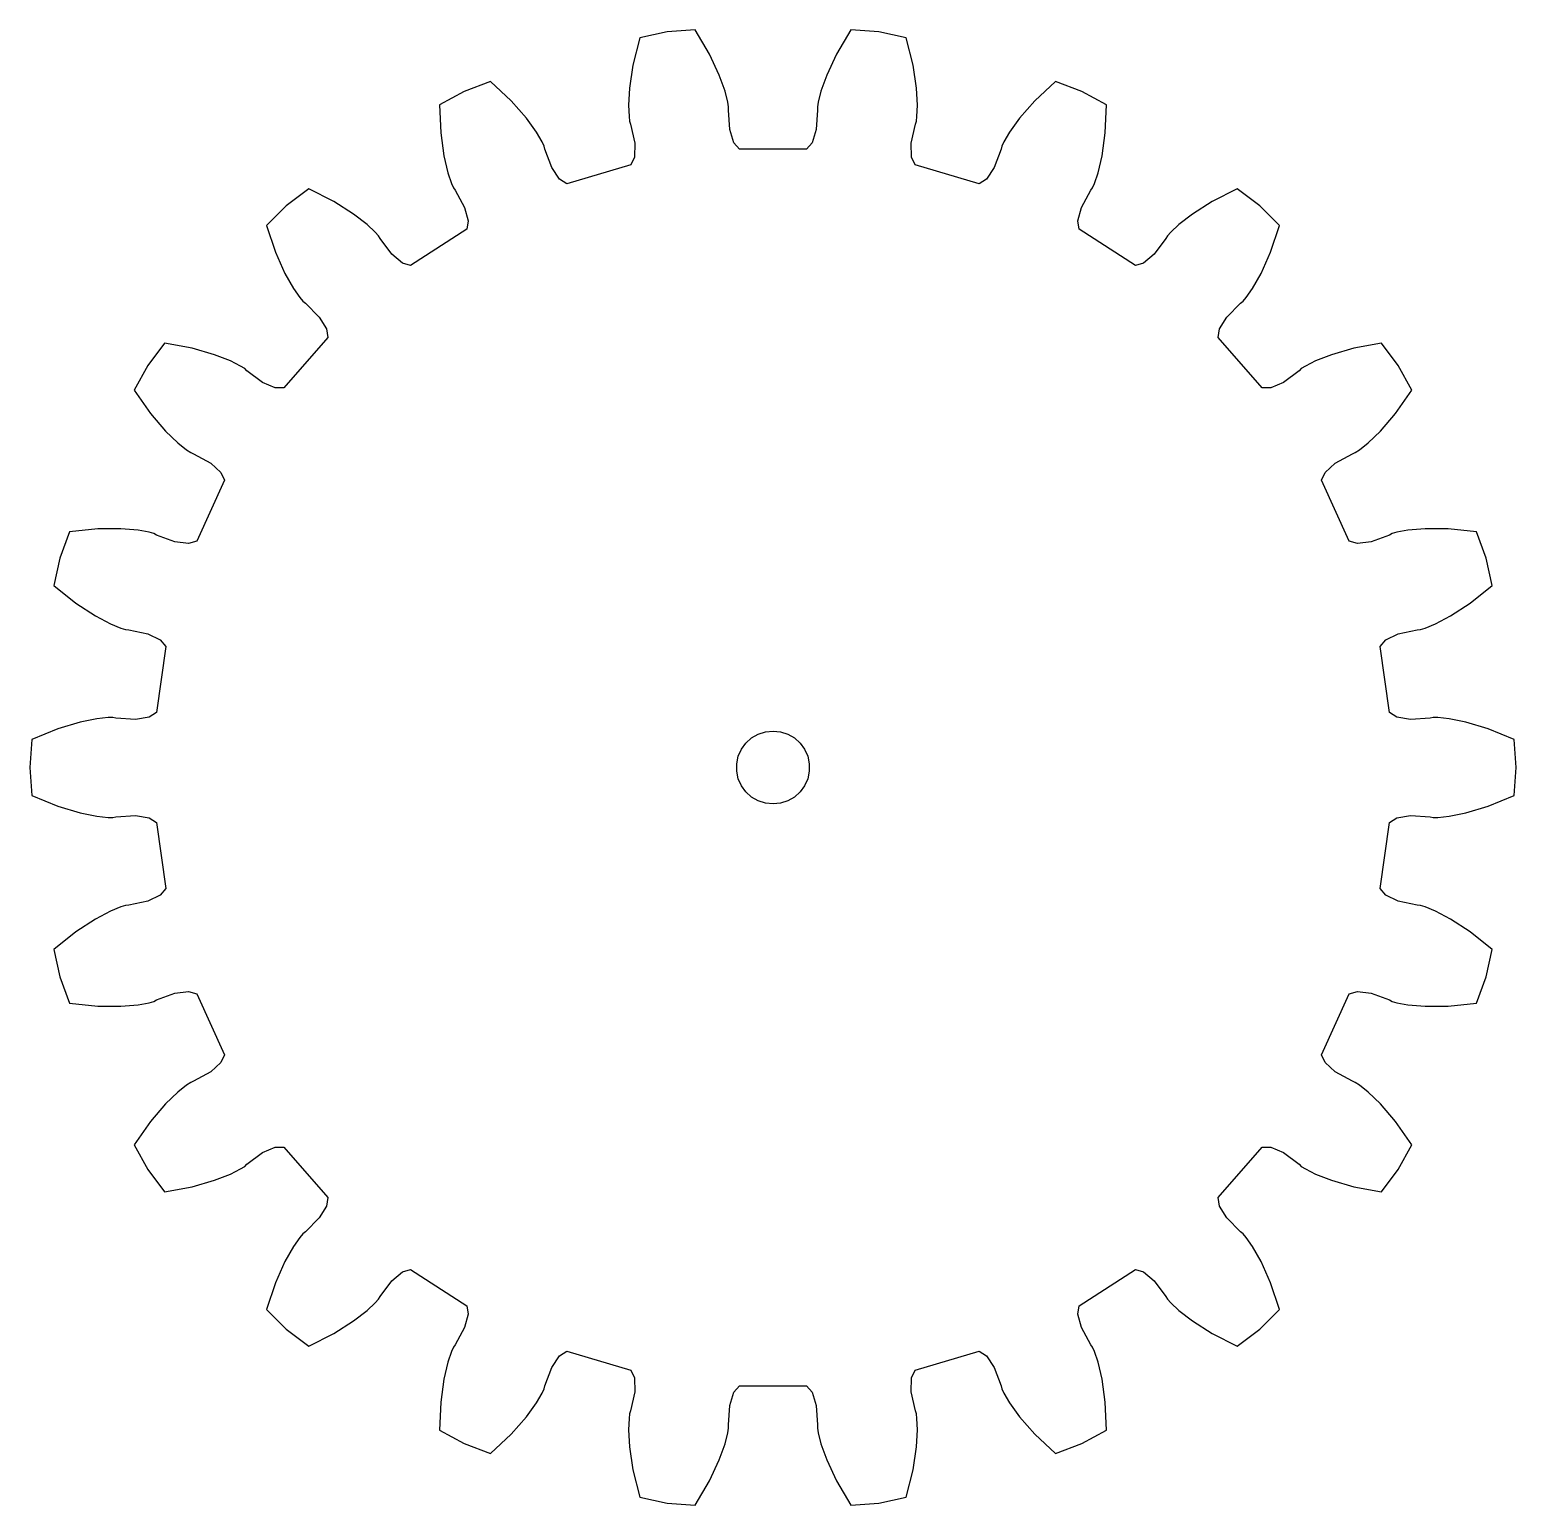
# Model space of a CAD drawing. Header units: metres. Extents: x -30.6 to 30.6, y -30.3 to 30.3.
import ezdxf

# ---------------------------------------------------------------- set-up
doc = ezdxf.new("R2010")
doc.units = ezdxf.units.M

msp = doc.modelspace()

# ---------------------------------------------------------------- linework, layer by layer
for p, q in [((-5.476, 30.002), (-5.758, 28.877)), ((-4.349, 30.247), (-5.476, 30.002)), ((-3.198, 30.329), (-4.349, 30.247)), ((-2.611, 29.329), (-3.198, 30.329)), ((3.198, 30.329), (2.611, 29.329)), ((4.349, 30.247), (3.198, 30.329)), ((5.476, 30.002), (4.349, 30.247)), ((5.758, 28.877), (5.476, 30.002)), ((-5.758, 28.877), (-5.9, 27.933)), ((-2.209, 28.464), (-2.611, 29.329)), ((2.611, 29.329), (2.209, 28.464)), ((5.9, 27.933), (5.758, 28.877)), ((-11.613, 28.199), (-12.694, 27.796)), ((-10.768, 27.405), (-11.613, 28.199)), ((-1.972, 27.797), (-2.209, 28.464)), ((2.209, 28.464), (1.972, 27.797)), ((11.613, 28.199), (10.768, 27.405)), ((12.694, 27.796), (11.613, 28.199)), ((-12.694, 27.796), (-13.706, 27.244)), ((-5.9, 27.933), (-5.939, 27.227)), ((-1.86, 27.35), (-1.972, 27.797)), ((1.972, 27.797), (1.86, 27.35)), ((5.939, 27.227), (5.9, 27.933)), ((13.706, 27.244), (12.694, 27.796)), ((-13.706, 27.244), (-13.66, 26.085)), ((-10.138, 26.689), (-10.768, 27.405)), ((-5.939, 27.227), (-5.92, 26.766)), ((-1.831, 27.154), (-1.86, 27.35)), ((-1.836, 27.027), (-1.831, 27.154)), ((-1.778, 26.225), (-1.836, 27.027)), ((1.836, 27.027), (1.778, 26.225)), ((1.86, 27.35), (1.831, 27.154)), ((1.831, 27.154), (1.836, 27.027)), ((5.92, 26.766), (5.939, 27.227)), ((10.768, 27.405), (10.138, 26.689)), ((13.66, 26.085), (13.706, 27.244)), ((-9.724, 26.116), (-10.138, 26.689)), ((-5.92, 26.766), (-5.894, 26.57)), ((-5.894, 26.57), (-5.853, 26.449)), ((-5.853, 26.449), (-5.682, 25.664)), ((5.682, 25.664), (5.853, 26.449)), ((5.853, 26.449), (5.894, 26.57)), ((5.894, 26.57), (5.92, 26.766)), ((10.138, 26.689), (9.724, 26.116)), ((-13.66, 26.085), (-13.531, 25.14)), ((-9.49, 25.718), (-9.724, 26.116)), ((-9.407, 25.538), (-9.49, 25.718)), ((-1.608, 25.684), (-1.778, 26.225)), ((-1.376, 25.415), (-1.608, 25.684)), ((1.608, 25.684), (1.376, 25.415)), ((1.778, 26.225), (1.608, 25.684)), ((9.49, 25.718), (9.407, 25.538)), ((9.724, 26.116), (9.49, 25.718)), ((13.531, 25.14), (13.66, 26.085)), ((-13.531, 25.14), (-13.369, 24.451)), ((-9.376, 25.415), (-9.407, 25.538)), ((-9.094, 24.662), (-9.376, 25.415)), ((-5.693, 25.097), (-5.84, 24.773)), ((-5.682, 25.664), (-5.693, 25.097)), ((1.376, 25.415), (-1.376, 25.415)), ((5.693, 25.097), (5.682, 25.664)), ((5.84, 24.773), (5.693, 25.097)), ((9.376, 25.415), (9.094, 24.662)), ((9.407, 25.538), (9.376, 25.415)), ((13.369, 24.451), (13.531, 25.14)), ((-13.369, 24.451), (-13.222, 24.014)), ((-8.779, 24.19), (-9.094, 24.662)), ((-5.84, 24.773), (-8.48, 23.998)), ((8.48, 23.998), (5.84, 24.773)), ((9.094, 24.662), (8.779, 24.19)), ((13.222, 24.014), (13.369, 24.451)), ((-13.222, 24.014), (-13.141, 23.833)), ((-8.48, 23.998), (-8.779, 24.19)), ((8.779, 24.19), (8.48, 23.998)), ((13.141, 23.833), (13.222, 24.014)), ((-19.088, 23.785), (-20.011, 23.094)), ((-18.053, 23.261), (-19.088, 23.785)), ((-17.247, 22.752), (-18.053, 23.261)), ((-13.141, 23.833), (-13.067, 23.729)), ((-13.067, 23.729), (-12.683, 23.023)), ((12.683, 23.023), (13.067, 23.729)), ((13.067, 23.729), (13.141, 23.833)), ((18.053, 23.261), (17.247, 22.752)), ((19.088, 23.785), (18.053, 23.261)), ((20.011, 23.094), (19.088, 23.785)), ((-20.011, 23.094), (-20.827, 22.278)), ((-16.688, 22.318), (-17.247, 22.752)), ((-12.683, 23.023), (-12.533, 22.476)), ((12.533, 22.476), (12.683, 23.023)), ((17.247, 22.752), (16.688, 22.318)), ((20.827, 22.278), (20.011, 23.094)), ((-20.827, 22.278), (-20.455, 21.18)), ((-16.352, 22.003), (-16.688, 22.318)), ((-16.221, 21.854), (-16.352, 22.003)), ((-12.583, 22.124), (-14.898, 20.637)), ((-12.533, 22.476), (-12.583, 22.124)), ((12.583, 22.124), (12.533, 22.476)), ((14.898, 20.637), (12.583, 22.124)), ((16.352, 22.003), (16.221, 21.854)), ((16.688, 22.318), (16.352, 22.003)), ((20.455, 21.18), (20.827, 22.278)), ((-16.156, 21.744), (-16.221, 21.854)), ((-15.674, 21.101), (-16.156, 21.744)), ((16.156, 21.744), (15.674, 21.101)), ((16.221, 21.854), (16.156, 21.744)), ((-20.455, 21.18), (-20.066, 20.309)), ((-15.239, 20.737), (-15.674, 21.101)), ((15.674, 21.101), (15.239, 20.737)), ((20.066, 20.309), (20.455, 21.18)), ((-20.066, 20.309), (-19.716, 19.694)), ((-14.898, 20.637), (-15.239, 20.737)), ((15.239, 20.737), (14.898, 20.637)), ((19.716, 19.694), (20.066, 20.309)), ((-19.716, 19.694), (-19.452, 19.317)), ((19.452, 19.317), (19.716, 19.694)), ((-19.452, 19.317), (-19.323, 19.166)), ((-19.323, 19.166), (-19.223, 19.086)), ((-19.223, 19.086), (-18.655, 18.518)), ((18.655, 18.518), (19.223, 19.086)), ((19.223, 19.086), (19.323, 19.166)), ((19.323, 19.166), (19.452, 19.317)), ((-18.655, 18.518), (-18.357, 18.035)), ((18.357, 18.035), (18.655, 18.518)), ((-18.357, 18.035), (-18.306, 17.683)), ((18.306, 17.683), (18.357, 18.035)), ((-25.016, 17.444), (-25.707, 16.521)), ((-23.875, 17.233), (-25.016, 17.444)), ((-22.958, 16.971), (-23.875, 17.233)), ((-18.306, 17.683), (-20.108, 15.603)), ((20.108, 15.603), (18.306, 17.683)), ((23.875, 17.233), (22.958, 16.971)), ((25.016, 17.444), (23.875, 17.233)), ((25.707, 16.521), (25.016, 17.444)), ((-25.707, 16.521), (-26.26, 15.508)), ((-22.299, 16.713), (-22.958, 16.971)), ((-21.888, 16.505), (-22.299, 16.713)), ((-21.72, 16.399), (-21.888, 16.505)), ((21.888, 16.505), (21.72, 16.399)), ((22.299, 16.713), (21.888, 16.505)), ((22.958, 16.971), (22.299, 16.713)), ((26.26, 15.508), (25.707, 16.521)), ((-21.628, 16.311), (-21.72, 16.399)), ((-20.984, 15.83), (-21.628, 16.311)), ((21.628, 16.311), (20.984, 15.83)), ((21.72, 16.399), (21.628, 16.311)), ((-26.26, 15.508), (-25.594, 14.559)), ((-20.464, 15.604), (-20.984, 15.83)), ((-20.108, 15.603), (-20.464, 15.604)), ((20.464, 15.604), (20.108, 15.603)), ((20.984, 15.83), (20.464, 15.604)), ((25.594, 14.559), (26.26, 15.508)), ((-25.594, 14.559), (-24.974, 13.833)), ((24.974, 13.833), (25.594, 14.559)), ((-24.974, 13.833), (-24.466, 13.341)), ((24.466, 13.341), (24.974, 13.833)), ((-24.466, 13.341), (-24.106, 13.054)), ((-24.106, 13.054), (-23.94, 12.945)), ((-23.94, 12.945), (-23.822, 12.897)), ((-23.822, 12.897), (-23.117, 12.512)), ((23.117, 12.512), (23.822, 12.897)), ((23.822, 12.897), (23.94, 12.945)), ((23.94, 12.945), (24.106, 13.054)), ((24.106, 13.054), (24.466, 13.341)), ((-23.117, 12.512), (-22.695, 12.132)), ((22.695, 12.132), (23.117, 12.512)), ((-22.547, 11.809), (-23.69, 9.306)), ((-22.695, 12.132), (-22.547, 11.809)), ((22.547, 11.809), (22.695, 12.132)), ((23.69, 9.306), (22.547, 11.809)), ((-27.763, 9.808), (-28.917, 9.69)), ((-26.809, 9.815), (-27.763, 9.808)), ((-26.105, 9.753), (-26.809, 9.815)), ((26.809, 9.815), (26.105, 9.753)), ((27.763, 9.808), (26.809, 9.815)), ((28.917, 9.69), (27.763, 9.808)), ((-28.917, 9.69), (-29.32, 8.609)), ((-25.651, 9.67), (-26.105, 9.753)), ((-25.461, 9.615), (-25.651, 9.67)), ((-25.347, 9.557), (-25.461, 9.615)), ((-24.594, 9.277), (-25.347, 9.557)), ((-24.031, 9.207), (-24.594, 9.277)), ((-23.69, 9.306), (-24.031, 9.207)), ((24.031, 9.207), (23.69, 9.306)), ((24.594, 9.277), (24.031, 9.207)), ((25.347, 9.557), (24.594, 9.277)), ((25.461, 9.615), (25.347, 9.557)), ((25.651, 9.67), (25.461, 9.615)), ((26.105, 9.753), (25.651, 9.67)), ((29.32, 8.609), (28.917, 9.69)), ((-29.32, 8.609), (-29.565, 7.482)), ((29.565, 7.482), (29.32, 8.609)), ((-29.565, 7.482), (-28.659, 6.759)), ((28.659, 6.759), (29.565, 7.482)), ((-28.659, 6.759), (-27.86, 6.237)), ((27.86, 6.237), (28.659, 6.759)), ((-27.86, 6.237), (-27.234, 5.908)), ((27.234, 5.908), (27.86, 6.237)), ((-27.234, 5.908), (-26.807, 5.734)), ((-26.807, 5.734), (-26.617, 5.676)), ((-26.617, 5.676), (-26.49, 5.663)), ((-26.49, 5.663), (-25.705, 5.492)), ((25.705, 5.492), (26.49, 5.663)), ((26.49, 5.663), (26.617, 5.676)), ((26.617, 5.676), (26.807, 5.734)), ((26.807, 5.734), (27.234, 5.908)), ((-25.705, 5.492), (-25.194, 5.247)), ((-24.96, 4.979), (-25.352, 2.255)), ((-25.194, 5.247), (-24.96, 4.979)), ((24.96, 4.979), (25.194, 5.247)), ((25.352, 2.255), (24.96, 4.979)), ((25.194, 5.247), (25.705, 5.492)), ((-28.489, 1.865), (-29.402, 1.589)), ((-27.795, 2.004), (-28.489, 1.865)), ((-27.337, 2.051), (-27.795, 2.004)), ((-27.138, 2.052), (-27.337, 2.051)), ((-27.013, 2.029), (-27.138, 2.052)), ((-26.211, 1.972), (-27.013, 2.029)), ((-25.651, 2.063), (-26.211, 1.972)), ((-25.352, 2.255), (-25.651, 2.063)), ((25.651, 2.063), (25.352, 2.255)), ((26.211, 1.972), (25.651, 2.063)), ((27.013, 2.029), (26.211, 1.972)), ((27.138, 2.052), (27.013, 2.029)), ((27.337, 2.051), (27.138, 2.052)), ((27.795, 2.004), (27.337, 2.051)), ((28.489, 1.865), (27.795, 2.004)), ((29.402, 1.589), (28.489, 1.865)), ((-29.402, 1.589), (-30.475, 1.15)), ((-0.882, 1.214), (-0.61, 1.37)), ((-0.61, 1.37), (-0.312, 1.467)), ((-0.312, 1.467), (0, 1.5)), ((0, 1.5), (0.312, 1.467)), ((0.312, 1.467), (0.61, 1.37)), ((0.61, 1.37), (0.882, 1.214)), ((30.475, 1.15), (29.402, 1.589)), ((-30.475, 1.15), (-30.558, 0)), ((-1.427, 0.464), (-1.299, 0.75)), ((-1.299, 0.75), (-1.115, 1.004)), ((-1.115, 1.004), (-0.882, 1.214)), ((0.882, 1.214), (1.115, 1.004)), ((1.115, 1.004), (1.299, 0.75)), ((1.299, 0.75), (1.427, 0.464)), ((30.558, 0), (30.475, 1.15)), ((-1.492, 0.157), (-1.427, 0.464)), ((-1.492, -0.157), (-1.492, 0.157)), ((1.427, 0.464), (1.492, 0.157)), ((1.492, 0.157), (1.492, -0.157)), ((30.475, -1.15), (30.558, 0)), ((-30.558, 0), (-30.475, -1.15)), ((-1.427, -0.464), (-1.492, -0.157)), ((-1.299, -0.75), (-1.427, -0.464)), ((1.427, -0.464), (1.299, -0.75)), ((1.492, -0.157), (1.427, -0.464)), ((-30.475, -1.15), (-29.402, -1.589)), ((-1.115, -1.004), (-1.299, -0.75)), ((-0.882, -1.214), (-1.115, -1.004)), ((-0.61, -1.37), (-0.882, -1.214)), ((0.882, -1.214), (0.61, -1.37)), ((1.115, -1.004), (0.882, -1.214)), ((1.299, -0.75), (1.115, -1.004)), ((29.402, -1.589), (30.475, -1.15)), ((-29.402, -1.589), (-28.489, -1.865)), ((-0.312, -1.467), (-0.61, -1.37)), ((0, -1.5), (-0.312, -1.467)), ((0.312, -1.467), (0, -1.5)), ((0.61, -1.37), (0.312, -1.467)), ((28.489, -1.865), (29.402, -1.589)), ((-28.489, -1.865), (-27.795, -2.004)), ((-27.795, -2.004), (-27.337, -2.051)), ((-27.337, -2.051), (-27.138, -2.052)), ((-27.138, -2.052), (-27.013, -2.029)), ((-27.013, -2.029), (-26.211, -1.972)), ((-26.211, -1.972), (-25.651, -2.063)), ((-25.651, -2.063), (-25.352, -2.255)), ((-25.352, -2.255), (-24.96, -4.979)), ((24.96, -4.979), (25.352, -2.255)), ((25.352, -2.255), (25.651, -2.063)), ((25.651, -2.063), (26.211, -1.972)), ((26.211, -1.972), (27.013, -2.029)), ((27.013, -2.029), (27.138, -2.052)), ((27.138, -2.052), (27.337, -2.051)), ((27.337, -2.051), (27.795, -2.004)), ((27.795, -2.004), (28.489, -1.865)), ((-25.705, -5.492), (-26.49, -5.663)), ((-25.194, -5.247), (-25.705, -5.492)), ((-24.96, -4.979), (-25.194, -5.247)), ((25.194, -5.247), (24.96, -4.979)), ((25.705, -5.492), (25.194, -5.247)), ((26.49, -5.663), (25.705, -5.492)), ((-27.234, -5.908), (-27.86, -6.237)), ((-26.807, -5.734), (-27.234, -5.908)), ((-26.617, -5.676), (-26.807, -5.734)), ((-26.49, -5.663), (-26.617, -5.676)), ((26.617, -5.676), (26.49, -5.663)), ((26.807, -5.734), (26.617, -5.676)), ((27.234, -5.908), (26.807, -5.734)), ((27.86, -6.237), (27.234, -5.908)), ((-27.86, -6.237), (-28.659, -6.759)), ((28.659, -6.759), (27.86, -6.237)), ((-28.659, -6.759), (-29.565, -7.482)), ((29.565, -7.482), (28.659, -6.759)), ((-29.565, -7.482), (-29.32, -8.609)), ((29.32, -8.609), (29.565, -7.482)), ((-29.32, -8.609), (-28.917, -9.69)), ((28.917, -9.69), (29.32, -8.609)), ((-28.917, -9.69), (-27.763, -9.808)), ((-26.809, -9.815), (-26.105, -9.753)), ((-26.105, -9.753), (-25.651, -9.67)), ((-25.651, -9.67), (-25.461, -9.615)), ((-25.461, -9.615), (-25.347, -9.557)), ((-25.347, -9.557), (-24.594, -9.277)), ((-24.594, -9.277), (-24.031, -9.207)), ((-24.031, -9.207), (-23.69, -9.306)), ((-23.69, -9.306), (-22.547, -11.809)), ((22.547, -11.809), (23.69, -9.306)), ((23.69, -9.306), (24.031, -9.207)), ((24.031, -9.207), (24.594, -9.277)), ((24.594, -9.277), (25.347, -9.557)), ((25.347, -9.557), (25.461, -9.615)), ((25.461, -9.615), (25.651, -9.67)), ((25.651, -9.67), (26.105, -9.753)), ((26.105, -9.753), (26.809, -9.815)), ((27.763, -9.808), (28.917, -9.69)), ((-27.763, -9.808), (-26.809, -9.815)), ((26.809, -9.815), (27.763, -9.808)), ((-22.695, -12.132), (-23.117, -12.512)), ((-22.547, -11.809), (-22.695, -12.132)), ((22.695, -12.132), (22.547, -11.809)), ((23.117, -12.512), (22.695, -12.132)), ((-23.117, -12.512), (-23.822, -12.897)), ((23.822, -12.897), (23.117, -12.512)), ((-24.466, -13.341), (-24.974, -13.833)), ((-24.106, -13.054), (-24.466, -13.341)), ((-23.94, -12.945), (-24.106, -13.054)), ((-23.822, -12.897), (-23.94, -12.945)), ((23.94, -12.945), (23.822, -12.897)), ((24.106, -13.054), (23.94, -12.945)), ((24.466, -13.341), (24.106, -13.054)), ((24.974, -13.833), (24.466, -13.341)), ((-24.974, -13.833), (-25.594, -14.559)), ((25.594, -14.559), (24.974, -13.833)), ((-25.594, -14.559), (-26.26, -15.508)), ((26.26, -15.508), (25.594, -14.559)), ((-26.26, -15.508), (-25.707, -16.521)), ((-21.628, -16.311), (-20.984, -15.83)), ((-20.984, -15.83), (-20.464, -15.604)), ((-20.464, -15.604), (-20.108, -15.603)), ((-20.108, -15.603), (-18.306, -17.683)), ((18.306, -17.683), (20.108, -15.603)), ((20.108, -15.603), (20.464, -15.604)), ((20.464, -15.604), (20.984, -15.83)), ((20.984, -15.83), (21.628, -16.311)), ((25.707, -16.521), (26.26, -15.508)), ((-21.888, -16.505), (-21.72, -16.399)), ((-21.72, -16.399), (-21.628, -16.311)), ((21.628, -16.311), (21.72, -16.399)), ((21.72, -16.399), (21.888, -16.505)), ((-25.707, -16.521), (-25.016, -17.444)), ((-23.875, -17.233), (-22.958, -16.971)), ((-22.958, -16.971), (-22.299, -16.713)), ((-22.299, -16.713), (-21.888, -16.505)), ((21.888, -16.505), (22.299, -16.713)), ((22.299, -16.713), (22.958, -16.971)), ((22.958, -16.971), (23.875, -17.233)), ((25.016, -17.444), (25.707, -16.521)), ((-25.016, -17.444), (-23.875, -17.233)), ((-18.306, -17.683), (-18.357, -18.035)), ((18.357, -18.035), (18.306, -17.683)), ((23.875, -17.233), (25.016, -17.444)), ((-18.357, -18.035), (-18.655, -18.518)), ((18.655, -18.518), (18.357, -18.035)), ((-18.655, -18.518), (-19.223, -19.086)), ((19.223, -19.086), (18.655, -18.518)), ((-19.452, -19.317), (-19.716, -19.694)), ((-19.323, -19.166), (-19.452, -19.317)), ((-19.223, -19.086), (-19.323, -19.166)), ((19.323, -19.166), (19.223, -19.086)), ((19.452, -19.317), (19.323, -19.166)), ((19.716, -19.694), (19.452, -19.317)), ((-19.716, -19.694), (-20.066, -20.309)), ((20.066, -20.309), (19.716, -19.694)), ((-20.066, -20.309), (-20.455, -21.18)), ((-15.674, -21.101), (-15.239, -20.737)), ((-15.239, -20.737), (-14.898, -20.637)), ((-14.898, -20.637), (-12.583, -22.124)), ((12.583, -22.124), (14.898, -20.637)), ((14.898, -20.637), (15.239, -20.737)), ((15.239, -20.737), (15.674, -21.101)), ((20.455, -21.18), (20.066, -20.309)), ((-20.455, -21.18), (-20.827, -22.278)), ((-16.156, -21.744), (-15.674, -21.101)), ((15.674, -21.101), (16.156, -21.744)), ((20.827, -22.278), (20.455, -21.18)), ((-16.352, -22.003), (-16.221, -21.854)), ((-16.221, -21.854), (-16.156, -21.744)), ((16.156, -21.744), (16.221, -21.854)), ((16.221, -21.854), (16.352, -22.003)), ((-20.827, -22.278), (-20.011, -23.094)), ((-17.247, -22.752), (-16.688, -22.318)), ((-16.688, -22.318), (-16.352, -22.003)), ((-12.533, -22.476), (-12.683, -23.023)), ((-12.583, -22.124), (-12.533, -22.476)), ((12.533, -22.476), (12.583, -22.124)), ((12.683, -23.023), (12.533, -22.476)), ((16.352, -22.003), (16.688, -22.318)), ((16.688, -22.318), (17.247, -22.752)), ((20.011, -23.094), (20.827, -22.278)), ((-20.011, -23.094), (-19.088, -23.785)), ((-18.053, -23.261), (-17.247, -22.752)), ((-12.683, -23.023), (-13.067, -23.729)), ((13.067, -23.729), (12.683, -23.023)), ((17.247, -22.752), (18.053, -23.261)), ((19.088, -23.785), (20.011, -23.094)), ((-19.088, -23.785), (-18.053, -23.261)), ((-13.141, -23.833), (-13.222, -24.014)), ((-13.067, -23.729), (-13.141, -23.833)), ((13.141, -23.833), (13.067, -23.729)), ((13.222, -24.014), (13.141, -23.833)), ((18.053, -23.261), (19.088, -23.785)), ((-13.222, -24.014), (-13.369, -24.451)), ((-9.094, -24.662), (-8.779, -24.19)), ((-8.779, -24.19), (-8.48, -23.998)), ((-8.48, -23.998), (-5.84, -24.773)), ((5.84, -24.773), (8.48, -23.998)), ((8.48, -23.998), (8.779, -24.19)), ((8.779, -24.19), (9.094, -24.662)), ((13.369, -24.451), (13.222, -24.014)), ((-13.369, -24.451), (-13.531, -25.14)), ((-9.376, -25.415), (-9.094, -24.662)), ((-5.84, -24.773), (-5.693, -25.097)), ((5.693, -25.097), (5.84, -24.773)), ((9.094, -24.662), (9.376, -25.415)), ((13.531, -25.14), (13.369, -24.451)), ((-13.531, -25.14), (-13.66, -26.085)), ((-9.49, -25.718), (-9.407, -25.538)), ((-9.407, -25.538), (-9.376, -25.415)), ((-5.682, -25.664), (-5.853, -26.449)), ((-5.693, -25.097), (-5.682, -25.664)), ((-1.608, -25.684), (-1.376, -25.415)), ((-1.376, -25.415), (1.376, -25.415)), ((1.376, -25.415), (1.608, -25.684)), ((5.682, -25.664), (5.693, -25.097)), ((5.853, -26.449), (5.682, -25.664)), ((9.376, -25.415), (9.407, -25.538)), ((9.407, -25.538), (9.49, -25.718)), ((13.66, -26.085), (13.531, -25.14)), ((-13.66, -26.085), (-13.706, -27.244)), ((-10.138, -26.689), (-9.724, -26.116)), ((-9.724, -26.116), (-9.49, -25.718)), ((-1.836, -27.027), (-1.778, -26.225)), ((-1.778, -26.225), (-1.608, -25.684)), ((1.608, -25.684), (1.778, -26.225)), ((1.778, -26.225), (1.836, -27.027)), ((9.49, -25.718), (9.724, -26.116)), ((9.724, -26.116), (10.138, -26.689)), ((13.706, -27.244), (13.66, -26.085)), ((-10.768, -27.405), (-10.138, -26.689)), ((-5.92, -26.766), (-5.939, -27.227)), ((-5.894, -26.57), (-5.92, -26.766)), ((-5.853, -26.449), (-5.894, -26.57)), ((5.894, -26.57), (5.853, -26.449)), ((5.92, -26.766), (5.894, -26.57)), ((5.939, -27.227), (5.92, -26.766)), ((10.138, -26.689), (10.768, -27.405)), ((-13.706, -27.244), (-12.694, -27.796)), ((-11.613, -28.199), (-10.768, -27.405)), ((-5.939, -27.227), (-5.9, -27.933)), ((-1.972, -27.797), (-1.86, -27.35)), ((-1.86, -27.35), (-1.831, -27.154)), ((-1.831, -27.154), (-1.836, -27.027)), ((1.836, -27.027), (1.831, -27.154)), ((1.831, -27.154), (1.86, -27.35)), ((1.86, -27.35), (1.972, -27.797)), ((5.9, -27.933), (5.939, -27.227)), ((10.768, -27.405), (11.613, -28.199)), ((12.694, -27.796), (13.706, -27.244)), ((-12.694, -27.796), (-11.613, -28.199)), ((-5.9, -27.933), (-5.758, -28.877)), ((-2.209, -28.464), (-1.972, -27.797)), ((1.972, -27.797), (2.209, -28.464)), ((5.758, -28.877), (5.9, -27.933)), ((11.613, -28.199), (12.694, -27.796)), ((-2.611, -29.329), (-2.209, -28.464)), ((2.209, -28.464), (2.611, -29.329)), ((-5.758, -28.877), (-5.476, -30.002)), ((-3.198, -30.329), (-2.611, -29.329)), ((2.611, -29.329), (3.198, -30.329)), ((5.476, -30.002), (5.758, -28.877)), ((-5.476, -30.002), (-4.349, -30.247)), ((-4.349, -30.247), (-3.198, -30.329)), ((3.198, -30.329), (4.349, -30.247)), ((4.349, -30.247), (5.476, -30.002))]:
    msp.add_line(p, q)

doc.saveas('drawing.dxf')
